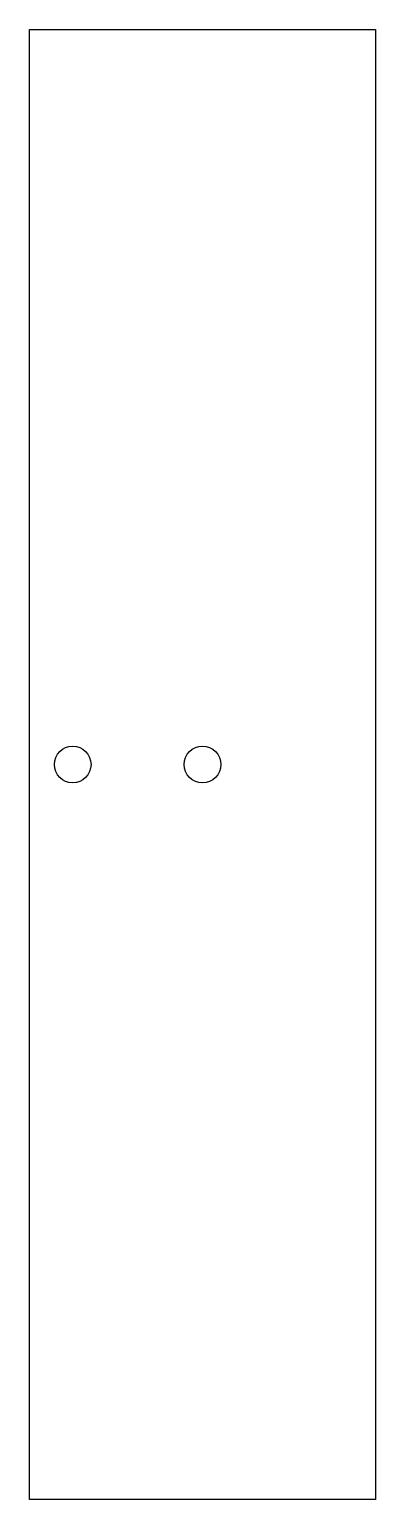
# Model space of a CAD drawing. Header units: millimetres. Extents: x -20 to 20, y -85 to 85.
import ezdxf

# ---------------------------------------------------------------- set-up
doc = ezdxf.new("R2010")
doc.units = ezdxf.units.MM
doc.layers.get('0').update_dxf_attribs({"linetype": 'CONTINUOUS'})

msp = doc.modelspace()

# ---------------------------------------------------------------- linework, layer by layer
msp.add_lwpolyline([(20, -85), (-20, -85), (-20, 85), (20, 85)], close=True)
for centre in [(-15, 0), (0, 0)]:
    msp.add_circle(centre, 2.12)

doc.saveas('drawing.dxf')
